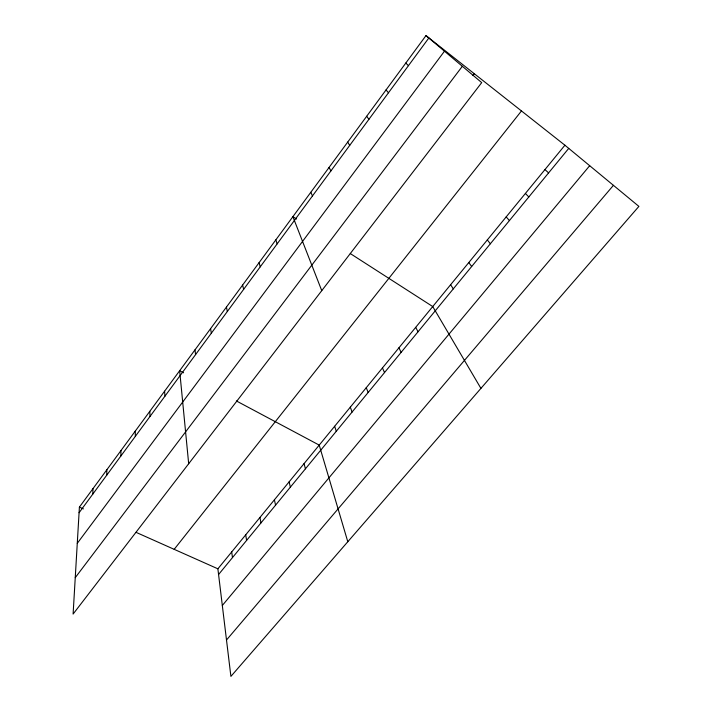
<?xml version="1.0" encoding="UTF-8"?>
<svg xmlns="http://www.w3.org/2000/svg" width="712" height="712" viewBox="0 0 712 712"><rect width="100%" height="100%" fill="white"/><g stroke="black" fill="none" stroke-linecap="round" stroke-linejoin="round"><path stroke-width="1.07" d="M120.915 455.938L120.933 450.616M106.738 475.189L106.853 469.76M92.791 494.119L93.014 488.592M79.406 507.104L73.105 614.056L481.704 82.619L425.981 35.6L79.406 507.104L83.429 508.902M79.076 512.729L428.829 38.003M77.27 543.336L444.466 51.202M75.249 577.654L462.346 66.287M472.955 75.481L474.299 73.728M174.182 549.335L521.469 110.947M217.881 568.808L564.91 145.221L638.895 206.391L230.902 676.4L217.881 568.808L136.099 532.362M218.575 574.513L568.737 148.39M222.322 605.476L589.687 165.709M226.496 640.008L613.433 185.334M183.562 372.794L179.655 370.712L188.68 463.734M236.393 400.954L319.216 445.107L347.794 541.734M296.53 219.002L292.89 216.662L321.753 290.656M350.304 253.57L432.736 306.552L480.92 388.378M425.981 35.6L564.91 145.221M544.974 169.563L548.596 172.909M405.813 63.039L408.448 65.664M525.403 193.45L528.82 196.966M506.188 216.902L509.418 220.578M386.055 89.917L388.476 92.774M487.328 239.926L490.363 243.762M366.68 116.27L368.905 119.331M468.799 262.532L471.664 266.519M450.607 284.738L453.295 288.876M347.696 142.106L349.717 145.373M415.692 327.36L418.051 331.765M329.069 167.445L330.911 170.898M398.934 347.812L401.141 352.342M310.806 192.293L312.47 195.934M382.46 367.926L384.516 372.572M366.253 387.702L368.166 392.463M350.322 407.148L352.093 412.034M275.829 239.882L277.155 243.869M334.64 426.283L336.278 431.276M259.07 262.675L260.245 266.822M304.042 463.637L305.421 468.825M242.614 285.058L243.638 289.357M289.117 481.864L290.363 487.142M274.414 499.797L275.553 505.173M226.46 307.05L227.333 311.491M259.951 517.455L260.966 522.919M245.711 534.837L246.61 540.39M210.583 328.641L211.322 333.234M231.685 551.951L232.486 557.585M194.981 349.868L195.586 354.585M164.597 391.208L164.944 396.183M149.796 411.349L150.018 416.44M135.236 431.152L135.342 436.358"/></g></svg>
